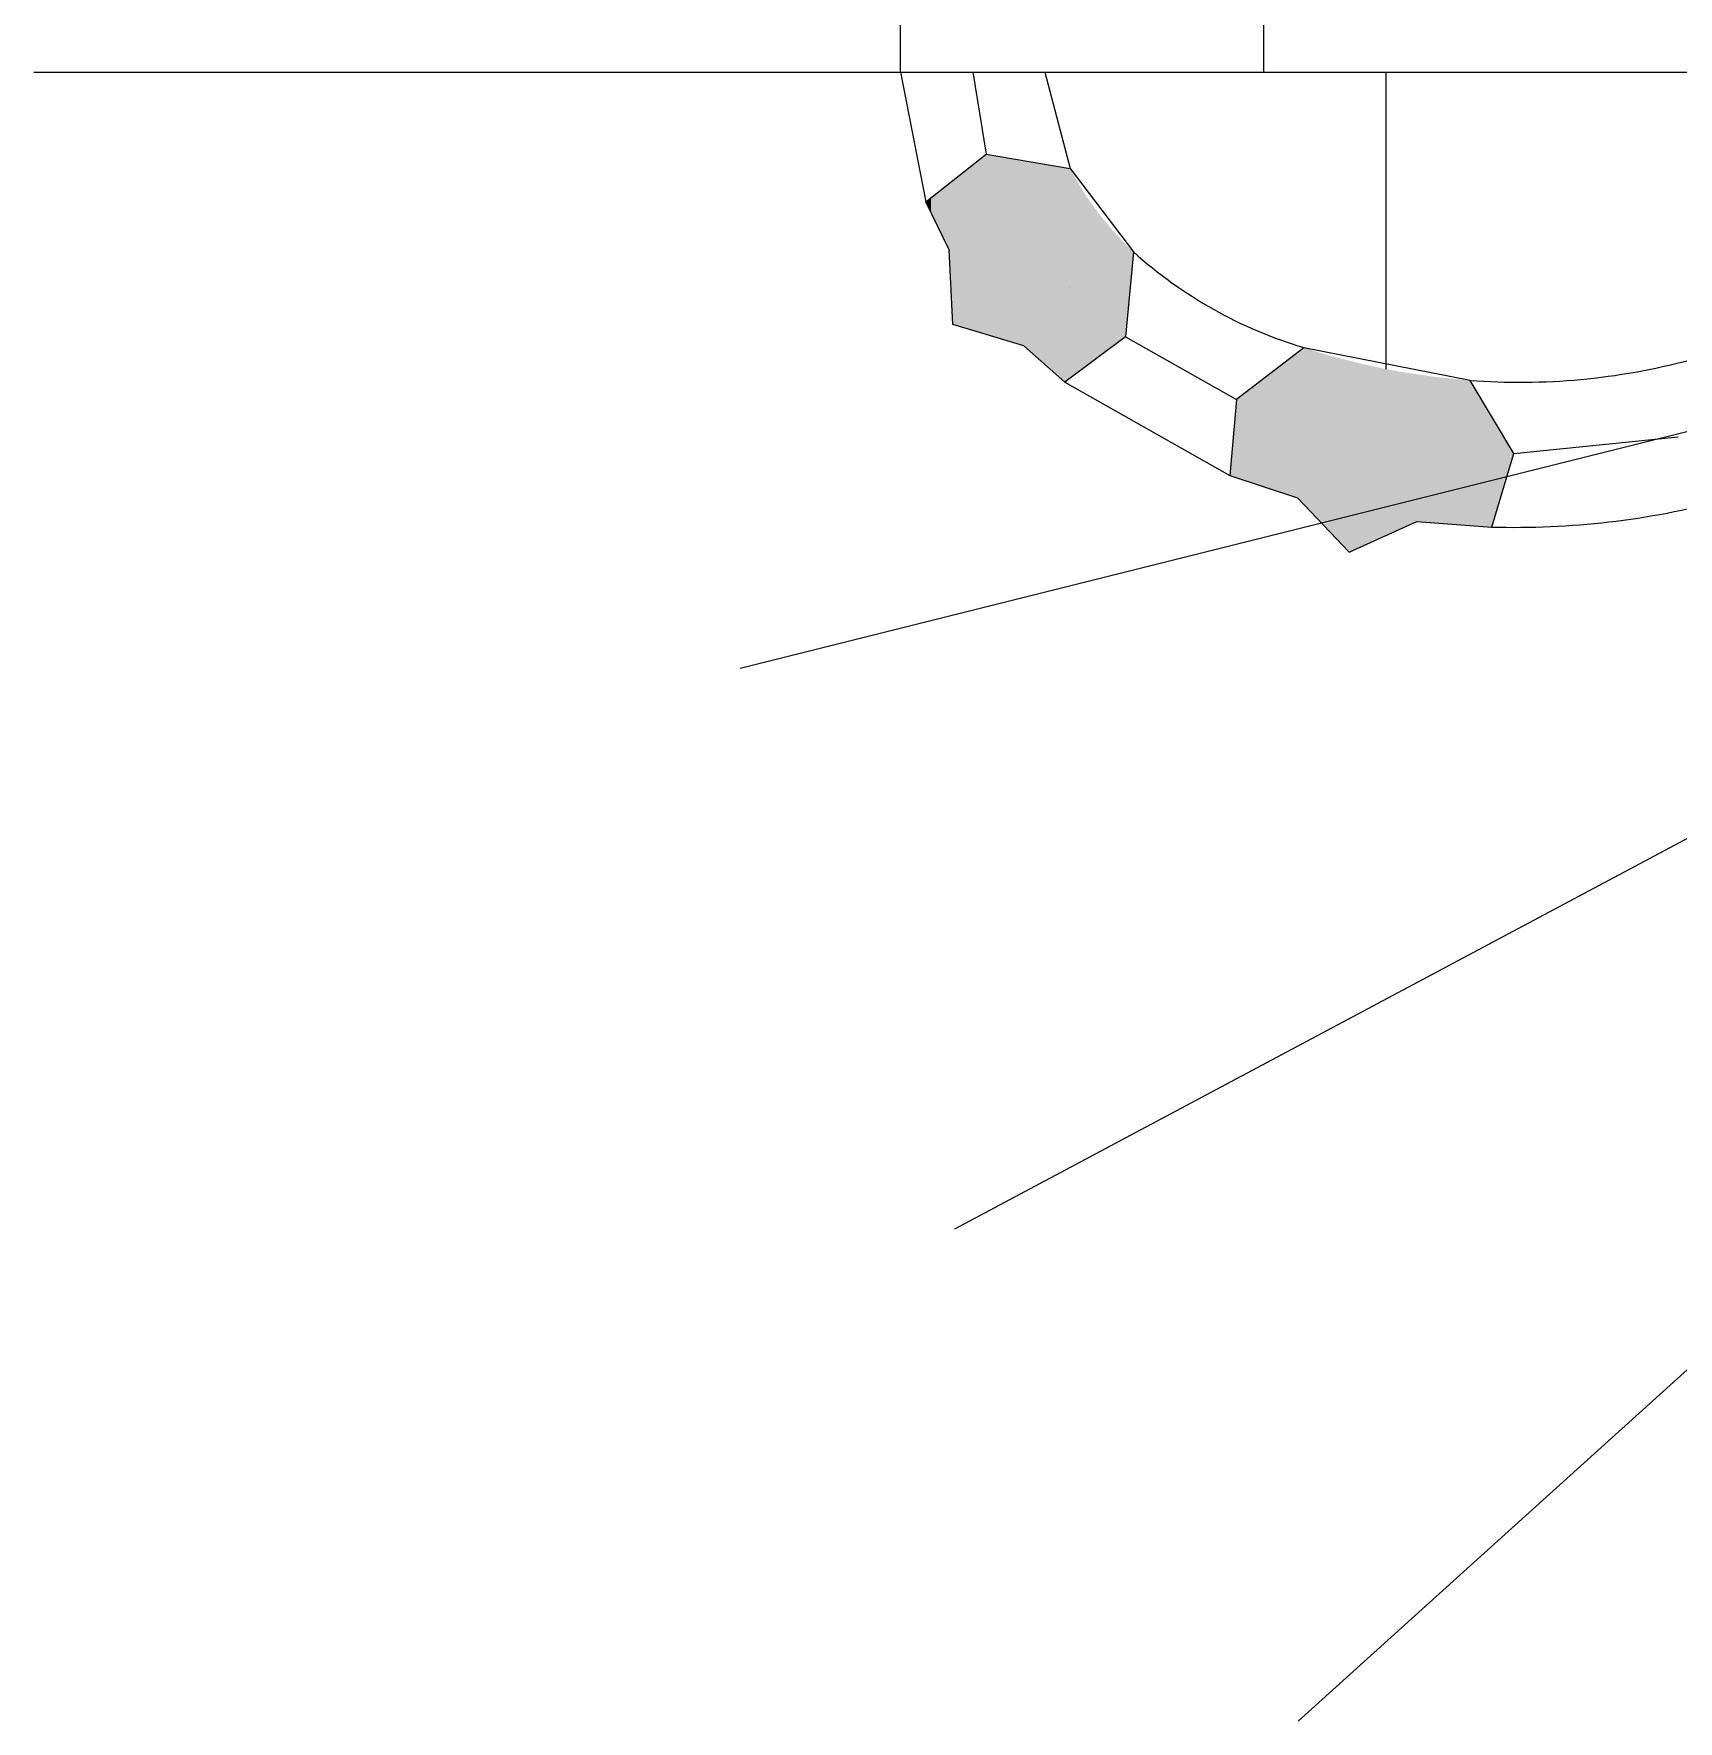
# Model space of a CAD drawing. Extents: x 3 to 54, y -275 to -27.
# Drawn here: x 3.48 to 13.47, y -170.79 to -160.53 of the extents above; entities that cross this region are included whole.
import ezdxf

# ---------------------------------------------------------------- set-up
doc = ezdxf.new("R2010")
doc.units = 0
for name, color, linetype in [('BASE_PLAN', 7, 'CONTINUOUS'), ('ELEVATIONS', 7, 'CONTINUOUS'), ('LINE_OF_SYMMETRY', 7, 'CONTINUOUS'), ('VAULT_LINES', 7, 'CONTINUOUS')]:
    doc.layers.add(name, color=color, linetype=linetype)

# ---------------------------------------------------------------- blocks, each defined once
blk = doc.blocks.new('*U69')
at = {"layer": 'BASE_PLAN', "linetype": 'CONTINUOUS'}
for points in [[(11.162, -163.352), (11.058, -162.547), (11.162, -162.467)], [(11.199, -163.391), (11.162, -162.467), (11.199, -162.439)], [(11.162, -163.352), (11.162, -162.467), (11.199, -163.391)], [(11.199, -163.391), (11.199, -162.439), (11.276, -163.472)], [(11.276, -163.472), (11.199, -162.439), (11.276, -162.463)], [(11.276, -163.472), (11.276, -162.463), (11.354, -163.554)], [(11.354, -163.554), (11.276, -162.463), (11.354, -162.486)], [(11.058, -163.322), (10.955, -162.627), (11.058, -162.547)], [(11.058, -163.322), (11.058, -162.547), (11.162, -163.352)], [(11.354, -163.554), (11.354, -162.486), (11.459, -163.664)], [(11.459, -163.664), (11.354, -162.486), (11.459, -162.514)], [(11.459, -163.664), (11.459, -162.514), (11.476, -163.682)], [(11.476, -163.682), (11.459, -162.514), (11.476, -162.518)], [(11.476, -163.682), (11.476, -162.518), (11.565, -163.641)], [(11.565, -163.641), (11.476, -162.518), (11.565, -162.54)], [(11.565, -163.641), (11.565, -162.54), (11.672, -163.593)], [(11.672, -163.593), (11.565, -162.54), (11.672, -162.563)], [(11.672, -163.593), (11.672, -162.563), (11.779, -163.544)], [(11.779, -163.544), (11.672, -162.563), (11.779, -162.584)], [(10.955, -163.289), (10.852, -162.706), (10.955, -162.627)], [(10.955, -163.289), (10.955, -162.627), (11.058, -163.322)], [(11.779, -163.544), (11.779, -162.584), (11.886, -163.496)], [(11.886, -163.496), (11.779, -162.584), (11.886, -162.601)], [(11.886, -163.496), (11.886, -162.601), (11.887, -163.495)], [(11.887, -163.495), (11.886, -162.601), (11.887, -162.601)], [(11.887, -163.495), (11.887, -162.601), (11.994, -163.507)], [(11.994, -163.507), (11.887, -162.601), (11.994, -162.616)], [(11.994, -163.507), (11.994, -162.616), (12.001, -163.508)], [(12.001, -163.508), (11.994, -162.616), (12.001, -162.617)], [(12.001, -163.508), (12.001, -162.617), (12.102, -163.516)], [(12.102, -163.516), (12.001, -162.617), (12.102, -162.628)], [(12.102, -163.516), (12.102, -162.628), (12.115, -163.517)], [(12.115, -163.517), (12.102, -162.628), (12.115, -162.629)], [(12.115, -163.517), (12.115, -162.629), (12.21, -163.523)], [(12.21, -163.523), (12.115, -162.629), (12.21, -162.638)], [(12.21, -163.523), (12.21, -162.638), (12.229, -163.524)], [(12.229, -163.524), (12.21, -162.638), (12.229, -162.669)], [(12.229, -163.524), (12.229, -162.669), (12.341, -163.529)], [(12.341, -163.529), (12.229, -162.669), (12.341, -162.857)], [(10.79, -163.23), (10.75, -163.215), (10.79, -162.753)], [(10.852, -163.253), (10.79, -162.753), (10.852, -162.706)], [(10.79, -163.23), (10.79, -162.753), (10.852, -163.253)], [(10.852, -163.253), (10.852, -162.706), (10.955, -163.289)], [(12.341, -163.529), (12.341, -162.857), (12.475, -163.082)]]:
    blk.add_solid(points, dxfattribs=at)
blk = doc.blocks.new('*U70')
at = {"layer": 'BASE_PLAN', "linetype": 'CONTINUOUS'}
for points in [[(9.269, -162.36), (9.067, -161.423), (9.269, -161.263)], [(9.269, -162.36), (9.269, -161.263), (9.498, -162.428)], [(9.498, -162.428), (9.269, -161.263), (9.498, -161.302)], [(9.498, -162.428), (9.498, -161.302), (9.558, -162.485)], [(9.558, -162.485), (9.498, -161.302), (9.558, -161.312)], [(9.558, -162.485), (9.558, -161.312), (9.619, -162.541)], [(9.619, -162.541), (9.558, -161.312), (9.619, -161.323)], [(9.619, -162.541), (9.619, -161.323), (9.683, -162.595)], [(9.683, -162.595), (9.619, -161.323), (9.683, -161.334)], [(9.683, -162.595), (9.683, -161.334), (9.748, -162.649)], [(9.748, -162.649), (9.683, -161.334), (9.748, -161.345)], [(9.748, -162.649), (9.748, -161.345), (9.78, -162.625)], [(9.78, -162.625), (9.748, -161.345), (9.78, -161.35)], [(9.044, -161.844), (9.004, -161.472), (9.044, -161.44)], [(9.067, -162.299), (9.044, -161.44), (9.067, -161.423)], [(9.044, -161.844), (9.044, -161.44), (9.067, -162.299)], [(9.067, -162.299), (9.067, -161.423), (9.269, -162.36)], [(9.78, -162.625), (9.78, -161.35), (9.806, -162.605)], [(9.806, -162.605), (9.78, -161.35), (9.806, -161.4)], [(9.806, -162.605), (9.806, -161.4), (9.835, -162.584)], [(9.835, -162.584), (9.806, -161.4), (9.835, -161.449)], [(8.918, -161.588), (8.903, -161.552), (8.918, -161.54)], [(8.934, -161.625), (8.918, -161.54), (8.934, -161.527)], [(8.918, -161.588), (8.918, -161.54), (8.934, -161.625)], [(8.967, -161.698), (8.934, -161.527), (8.967, -161.501)], [(8.934, -161.625), (8.934, -161.527), (8.967, -161.698)], [(9.004, -161.771), (8.967, -161.501), (9.004, -161.472)], [(8.967, -161.698), (8.967, -161.501), (9.004, -161.771)], [(9.004, -161.771), (9.004, -161.472), (9.044, -161.844)], [(9.835, -162.584), (9.835, -161.449), (9.865, -162.561)], [(9.865, -162.561), (9.835, -161.449), (9.865, -161.497)], [(9.865, -162.561), (9.865, -161.497), (9.896, -162.538)], [(9.896, -162.538), (9.865, -161.497), (9.896, -161.544)], [(9.896, -162.538), (9.896, -161.544), (9.929, -162.513)], [(9.929, -162.513), (9.896, -161.544), (9.929, -161.59)], [(9.929, -162.513), (9.929, -161.59), (9.963, -162.487)], [(9.963, -162.487), (9.929, -161.59), (9.963, -161.635)], [(9.963, -162.487), (9.963, -161.635), (9.998, -162.461)], [(9.998, -162.461), (9.963, -161.635), (9.998, -161.679)], [(9.998, -162.461), (9.998, -161.679), (10.035, -162.433)], [(10.035, -162.433), (9.998, -161.679), (10.035, -161.722)], [(10.035, -162.433), (10.035, -161.722), (10.066, -162.409)], [(10.066, -162.409), (10.035, -161.722), (10.066, -161.757)], [(10.066, -162.409), (10.066, -161.757), (10.099, -162.385)], [(10.099, -162.385), (10.066, -161.757), (10.099, -161.791)], [(10.099, -162.385), (10.099, -161.791), (10.116, -162.372)], [(10.116, -162.372), (10.099, -161.791), (10.116, -161.809)], [(10.116, -162.372), (10.116, -161.809), (10.132, -162.208)], [(10.132, -162.208), (10.116, -161.809), (10.132, -161.825)], [(10.132, -162.208), (10.132, -161.825), (10.165, -161.857)]]:
    blk.add_solid(points, dxfattribs=at)

msp = doc.modelspace()

# ---------------------------------------------------------------- linework, layer by layer
at = {"layer": 'BASE_PLAN'}
for p, q in [((8.749, -160.765), (8.903, -161.552)), ((9.188, -160.765), (9.269, -161.263)), ((9.188, -160.765), (9.188, -160.765)), ((9.625, -160.765), (9.78, -161.35)), ((8.903, -161.552), (9.269, -161.263)), ((9.269, -161.263), (9.78, -161.35)), ((9.78, -161.35), (10.165, -161.857)), ((9.044, -161.844), (8.903, -161.552)), ((9.067, -162.299), (9.044, -161.844)), ((10.165, -161.857), (10.116, -162.372)), ((9.778, -162.075), (9.778, -162.075)), ((9.498, -162.428), (9.067, -162.299)), ((9.748, -162.649), (9.498, -162.428)), ((10.116, -162.372), (9.748, -162.649)), ((10.116, -162.372), (10.79, -162.753)), ((11.199, -162.439), (10.79, -162.753)), ((12.21, -162.638), (11.199, -162.439)), ((9.748, -162.649), (10.75, -163.215)), ((12.475, -163.082), (12.21, -162.638)), ((10.79, -162.753), (10.75, -163.215)), ((12.475, -163.082), (13.475, -162.98)), ((12.341, -163.529), (12.475, -163.082)), ((10.75, -163.215), (11.162, -163.352)), ((11.162, -163.352), (11.476, -163.682)), ((11.476, -163.682), (11.887, -163.495)), ((11.887, -163.495), (12.341, -163.529))]:
    msp.add_line(p, q, dxfattribs=at)
for centre, radius, start, end in [((11.977, -159.847), 2.706, 227.9746, 253.298), ((12.512, -158.65), 3.999, 265.6611, 284.9311), ((12.484, -158.594), 4.937, 268.3314, 284.9232)]:
    msp.add_arc(centre, radius, start, end, dxfattribs=at)
at = {"layer": 'ELEVATIONS'}
for p, q in [((10.957, -160.765), (10.957, -153.598)), ((8.749, -160.765), (8.749, -155.772))]:
    msp.add_line(p, q, dxfattribs=at)
at = {"layer": 'LINE_OF_SYMMETRY'}
for p, q in [((3.482, -160.765), (52.801, -160.765)), ((22.254, -160.765), (7.775, -164.389)), ((22.254, -160.765), (9.078, -167.797)), ((22.254, -160.765), (11.165, -170.788))]:
    msp.add_line(p, q, dxfattribs=at)
at = {"layer": 'VAULT_LINES'}
msp.add_line((11.697, -160.765), (11.698, -162.569), dxfattribs=at)

# ---------------------------------------------------------------- block references
at = {"layer": 'BASE_PLAN'}
for name in ['*U70', '*U69']:
    msp.add_blockref(name, (0, 0), dxfattribs=at)

doc.saveas('drawing.dxf')
